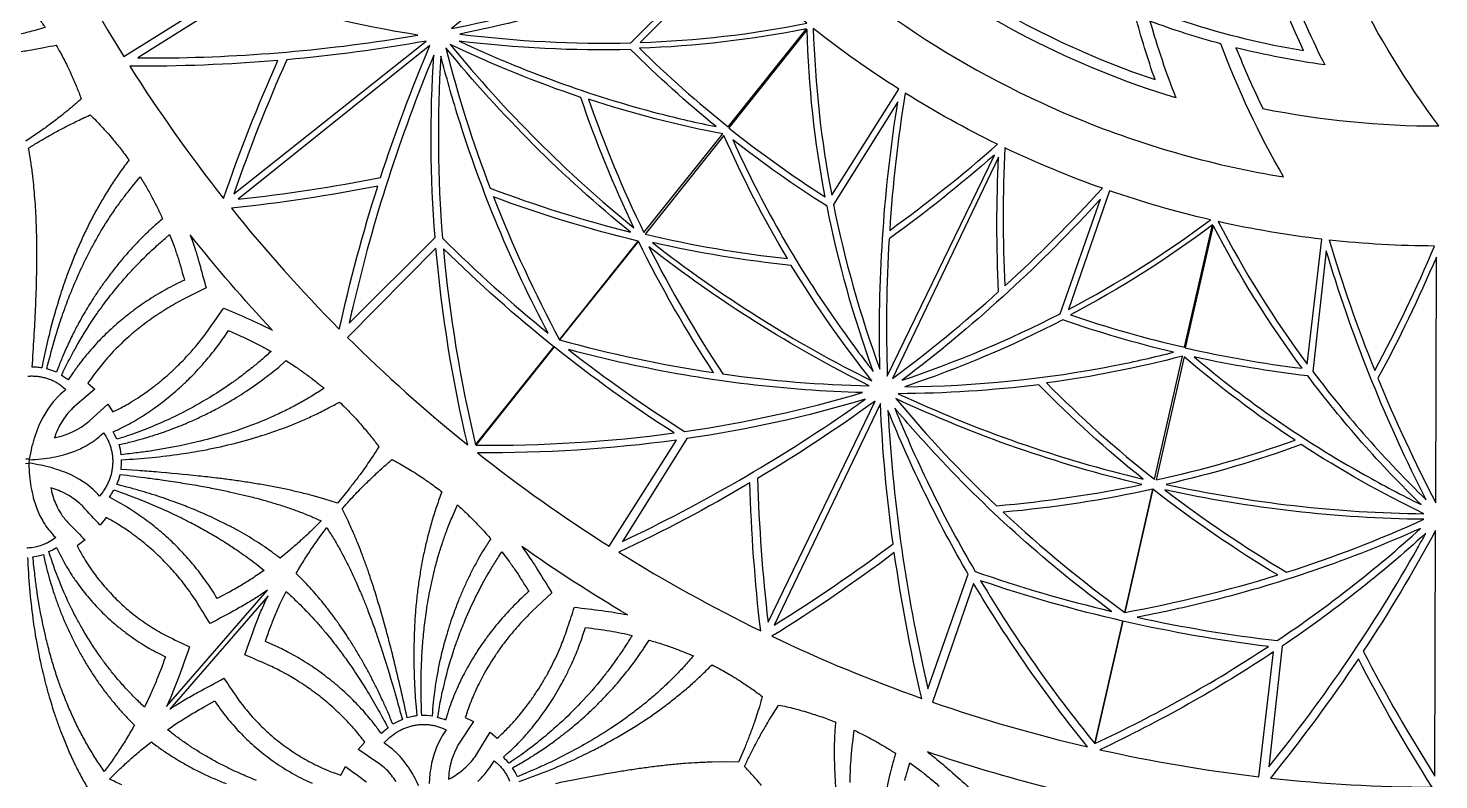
# Model space of a CAD drawing. Extents: x 10 to 990, y 10 to 990.
# Drawn here: x 239.2 to 500, y 215 to 353.9 of the extents above; entities that cross this region are included whole.
import ezdxf

# ---------------------------------------------------------------- set-up
doc = ezdxf.new("R2010")
doc.units = 0

msp = doc.modelspace()

# ---------------------------------------------------------------- linework, layer by layer
for points in [[(462.5, 350.25, 0.018964), (467.48, 339.02, 0.049628), (500, 335.8, -0.046936), (484.39, 361.33, -0.050903), (474.21, 388.93, -0.037525), (470.7, 408.72, -0.044911), (453.07, 391.95, 0.019797), (454.44, 380.74, 0.02392), (464.61, 389.79, 0.050309), (472.49, 361.45, 0.025024), (478.91, 347.09, -0.027231), (462.5, 350.25)], [(454.83, 378.4, 0.024942), (458.11, 363.65, -0.029298), (442.62, 369.58, -0.018964), (432.46, 363.46, 0.074299), (475.01, 349.74, -0.04915), (464.95, 377.78, -0.014146), (463.21, 385.68, -0.019403), (454.83, 378.4)], [(317.5, 353.83, 0.022902), (342.14, 359.8, -0.023311), (352.92, 382.2), (317.5, 353.83)], [(401.9, 380.84, -0.039137), (375.85, 375.32, 0.100933), (434.62, 336.6, 0.05461), (471.3, 326.38, -0.040944), (459.71, 350.97, -0.022555), (446.6, 355.15, 0.023142), (451.38, 340.98, -0.089102), (399.26, 367.75, 0.022702), (413.41, 372.22, -0.023162), (401.9, 380.84)], [(443.9, 356.17, -0.029379), (427.51, 363.62, 0.024865), (441.02, 371.26, -0.019341), (439.83, 382.81, -0.047708), (413.47, 369.85, -0.014917), (404.19, 366.63, 0.074886), (447.54, 344.36, -0.019203), (443.9, 356.17)], [(276.59, 360.93, -0.036375), (242.46, 374.76, 0.026016), (256.88, 348.66), (276.59, 360.93)], [(352.36, 351.23, 0.040636), (383.18, 354.77, -0.026094), (368.71, 367.7), (352.36, 351.23)], [(319.02, 352.79, 0.037811), (350.61, 351.17), (366.5, 367, -0.044323), (320.6, 353.11), (319.02, 352.79)], [(311.28, 352.58, -0.036304), (278.45, 360.33), (259.48, 348.37, 0.041132), (308.18, 352.07, 0.002706), (311.28, 352.58)], [(352.25, 350.16, 0.026078), (368.65, 335.62), (383.12, 353.76, -0.040577), (352.25, 350.16)], [(386.56, 322.69, -0.04055), (383.21, 353.6), (368.74, 335.45, 0.026021), (386.56, 322.69)], [(387.76, 323), (400.19, 342.6, -0.026034), (384.36, 353.83, 0.040612), (387.76, 323)], [(312.81, 351.49, -0.022391), (287.03, 348.03, 0.021975), (277.26, 323.29), (312.81, 351.49)], [(313.49, 350.65), (278.07, 322.28, 0.021984), (304.37, 326.28, -0.022402), (313.49, 350.65)], [(316.46, 350.23, 0.0299), (324.62, 324.32, 0.029918), (350.55, 316.2, -0.050961), (316.46, 350.23)], [(317.26, 350.86, 0.050964), (351.21, 316.98, -0.030312), (341.39, 341.08, -0.030291), (317.26, 350.86)], [(318.92, 351.49, 0.046679), (355.75, 338.13, 0.013762), (366.42, 335.68, -0.025173), (350.58, 349.94, -0.037749), (318.92, 351.49)], [(285.39, 347.89, -0.022561), (258.01, 346.85, 0.02616), (275.34, 322.41, -0.022572), (285.39, 347.89)], [(314.21, 348.91, 0.041135), (299.31, 302.66, 0.002717), (298.55, 299.35), (314.45, 315.18, -0.036292), (314.21, 348.91)], [(315.52, 348.73, 0.036326), (315.82, 315.07, 0.025177), (335.34, 297.5, -0.045743), (318.71, 337.46, -0.012924), (315.52, 348.73)], [(398.48, 316.51, 0.024019), (418.43, 332.42, -0.026187), (401.36, 341.86, 0.024021), (398.48, 316.51)], [(342.82, 340.75, 0.031172), (353.06, 316.09), (367.61, 334.32, -0.031609), (342.82, 340.75)], [(396.68, 290.84, -0.044453), (399.78, 338.95), (400, 340.29), (388.09, 321.28, 0.037824), (396.68, 290.84)], [(241.75, 291.1, 0.011282), (240.76, 291.22), (239.96, 291.25, 0.002159), (240.32, 296.74, 0.002435), (240.59, 302.04, 0.002808), (240.73, 305.66, 0.005629), (240.79, 308.35, 0.005938), (240.82, 313.88, 0.008952), (240.79, 315.71, 0.005255), (240.69, 318.61, 0.009192), (240.58, 320.76, 0.008002), (240.42, 323.01, 0.006034), (240.25, 324.92, 0.001701), (240.02, 327.07, 0.002201), (239.67, 329.54, -0.002076), (239.3, 331.71, -0.007814), (241.08, 332.82, -0.008831), (243.89, 334.45, -0.009578), (245.94, 335.54, -0.004757), (248.04, 336.6, -0.007387), (250.54, 337.77), (250.71, 337.85, -0.005364), (251.8, 336.77, -0.009296), (253.77, 334.64, -0.010958), (254.83, 333.4, -0.002149), (256.26, 331.66, 0.002167), (257.87, 329.53, 0.005695), (256.22, 327.3, 0.005692), (254.76, 325.14, 0.006184), (253.28, 322.76, 0.006552), (252.01, 320.58, 0.006037), (250.77, 318.26, 0.006558), (249.56, 315.8, 0.007012), (248.43, 313.29, 0.007782), (247.34, 310.67, 0.008348), (246.39, 308.18, 0.008915), (245.2, 304.69, 0.018085), (243.07, 297.16, 0.011726), (242.07, 292.69), (241.75, 291.1)], [(379.62, 311.29, -0.031571), (367.85, 334.04), (353.3, 315.8, 0.031138), (379.62, 311.29)], [(395.44, 290.45, -0.037775), (386.9, 320.98, -0.025177), (369.48, 333.25, 0.046732), (388.4, 299.98, 0.013733), (395.44, 290.45)], [(419.77, 306.24, 0.024015), (437.8, 324.3, -0.026175), (419.78, 331.76, 0.024025), (419.77, 306.24)], [(398.04, 289.59), (417.83, 330.43, -0.023311), (398.38, 314.94, 0.022905), (398.04, 289.59)], [(398.99, 289.12, 0.022902), (418.61, 305.19, -0.023311), (418.6, 330.05), (398.99, 289.12)], [(244.45, 290.29), (243.57, 290.65), (242.64, 290.92, -0.006041), (244.03, 296.03, -0.008441), (244.89, 298.87, -0.00876), (246.14, 302.49, -0.010642), (247.36, 305.63, -0.00879), (248.7, 308.72, -0.014688), (250.55, 312.52, -0.008007), (251.64, 314.55, -0.005841), (252.74, 316.47, -0.00645), (254.11, 318.66, -0.006426), (255.51, 320.73, -0.004407), (256.86, 322.59, -0.005873), (258.53, 324.69), (259.95, 326.38, -0.00293), (261.16, 324.35, -0.004064), (262.23, 322.43, -0.002072), (263.18, 320.56, 0.001561), (264.07, 318.66, 0.005908), (262.33, 317.13, 0.005651), (260.9, 315.79, 0.006664), (259.35, 314.23, 0.006383), (257.91, 312.67, 0.006466), (256.51, 311.07, 0.00655), (255.13, 309.37, 0.007633), (253.64, 307.4, 0.007994), (252.47, 305.76, 0.007016), (251.29, 303.99, 0.008257), (249.52, 301.1, 0.012847), (248.61, 299.48, 0.010771), (247.49, 297.32, 0.009043), (246.32, 294.86, 0.01048), (245.58, 293.17, 0.010733), (244.73, 291.01), (244.45, 290.29)], [(303.86, 324.71, -0.022583), (276.78, 320.61, 0.02619), (296.74, 298.26, -0.022577), (303.86, 324.71)], [(431.53, 301.9, 0.040636), (457.76, 318.46, -0.026094), (439.11, 323.84), (431.53, 301.9)], [(325.25, 322.7, 0.030379), (337.46, 296.3), (352, 314.53, -0.030723), (325.25, 322.7)], [(400.81, 288.84, 0.037811), (429.98, 301.1), (437.43, 322.25, -0.044323), (402.09, 289.82), (400.81, 288.84)], [(284.37, 298.04, -0.019669), (269.17, 315.67, -0.013584), (269.64, 314.35, -0.006137), (270.16, 312.81, -0.002967), (270.83, 310.52, 0.004415), (272.13, 305.88), (267.67, 303.65, 0.006959), (266.09, 302.78, 0.008511), (264.61, 301.89, 0.010188), (262.9, 300.79, 0.01204), (261.38, 299.73, 0.012009), (259.98, 298.66, 0.008927), (258.38, 297.37, 0.027621), (254.49, 293.63, 0.008774), (253.26, 292.24, 0.009702), (252.26, 291.02, 0.008285), (251.31, 289.78, 0.008728), (250.26, 288.26), (251.53, 287.15), (247.82, 284.04, 0.024354), (247.21, 283.44), (246.51, 282.67), (245.73, 281.61), (244.98, 280.36, 0.022061), (244.34, 278.97), (244.06, 278.21, 0.010404), (245.01, 278.42, 0.024277), (246.39, 278.86, 0.008476), (247.76, 279.45, 0.038392), (249.39, 280.41, 0.023625), (250.48, 281.27), (253.93, 284.39), (254.86, 282.97, 0.014788), (256.94, 284.03, 0.008323), (258.29, 284.81, 0.009127), (259.94, 285.87, 0.010631), (261.15, 286.7, 0.009551), (262.65, 287.82, 0.011364), (264.18, 289.06, 0.012589), (265.59, 290.29, 0.009536), (267.08, 291.7, 0.01029), (268.1, 292.74, 0.023463), (271.28, 296.41, 0.01293), (272.2, 297.63, 0.01144), (273.2, 299.04, -0.001444), (275.37, 302.17, 0.003056), (280.09, 300.13, -0.002954), (282.24, 299.13, -0.002964), (284.25, 298.11), (284.37, 298.04)], [(246.63, 288.87, 0.015588), (245.86, 289.4), (245.36, 289.72, -0.00836), (246.83, 292.68, -0.009996), (247.9, 294.65, -0.022126), (251.62, 300.66, -0.008248), (252.99, 302.58, -0.008205), (254.97, 305.16, -0.016094), (258.13, 308.84, -0.00843), (259.97, 310.77, -0.015872), (262.8, 313.5, -0.009918), (264.54, 315.04), (265.37, 315.75), (266.19, 313.6, -0.00131), (266.9, 311.51, -0.002936), (267.58, 309.22, 0.001879), (268.1, 307.33, 0.005505), (266.35, 306.47, 0.006907), (264.72, 305.59, 0.007093), (263.19, 304.71, 0.007707), (261.59, 303.71, 0.00891), (260.13, 302.73, 0.007868), (258.74, 301.74, 0.008076), (257.17, 300.52, 0.007483), (256, 299.56, 0.007023), (254.57, 298.29, 0.008211), (253.19, 296.98, 0.007595), (252.06, 295.83, 0.007236), (250.79, 294.42, 0.007051), (249.68, 293.11, 0.00748), (248.57, 291.68, 0.008486), (247.42, 290.06), (246.63, 288.87)], [(431.89, 300.89, 0.026078), (452.98, 294.91), (458.15, 317.53, -0.040577), (431.89, 300.89)], [(474.73, 291.03, -0.04055), (458.3, 317.42), (453.13, 294.8, 0.026021), (474.73, 291.03)], [(475.67, 291.82), (478.37, 314.88, -0.026034), (459.23, 318.13, 0.040612), (475.67, 291.82)], [(314.61, 313.23), (298.25, 296.75, 0.026055), (320.48, 276.88, -0.0364), (314.61, 313.23)], [(315.99, 313.12, 0.036442), (321.94, 276.86), (336.42, 295, -0.026064), (315.99, 313.12)], [(365.93, 290.24, -0.030682), (352.02, 314.52), (337.47, 296.28, 0.030342), (365.93, 290.24)], [(394.72, 287.79, -0.050958), (353.98, 313.47, 0.029902), (367.65, 289.99, 0.029905), (394.72, 287.79)], [(395.19, 288.7, -0.030301), (380.3, 310.05, -0.030296), (354.62, 314.27, 0.050959), (395.19, 288.7)], [(488.15, 290.63, 0.024019), (499.22, 313.62, -0.026187), (479.75, 314.72, 0.024021), (488.15, 290.63)], [(497.67, 266.72, -0.044453), (479.59, 311.42), (479.19, 312.72), (476.72, 290.43, 0.037824), (497.67, 266.72)], [(499.43, 266.19), (499.54, 311.57, -0.023311), (488.74, 289.18, 0.022905), (499.43, 266.19)], [(401.28, 287.63, 0.046679), (440.27, 291.58, 0.013762), (450.94, 294, -0.025173), (430.49, 299.97, -0.037749), (401.28, 287.63)], [(255.61, 277.91, 0.012397), (255.27, 278.69), (254.96, 279.29, 0.006674), (256.83, 280.2, 0.007487), (258.34, 281, 0.007545), (259.91, 281.92, 0.007942), (261.58, 283.01, 0.00767), (262.91, 283.93, 0.006978), (264.42, 285.08, 0.007301), (265.83, 286.22, 0.00783), (267.19, 287.41, 0.008185), (268.64, 288.77, 0.007629), (269.72, 289.84, 0.00747), (271.14, 291.38, 0.009213), (272.25, 292.65, 0.013693), (274.35, 295.27, 0.007131), (275.43, 296.78), (276.25, 297.99, -0.002462), (278.42, 297.05, -0.003421), (280.41, 296.12, -0.004), (282.36, 295.13, 0.00149), (284.14, 294.16, -0.005849), (282.28, 292.52, -0.007119), (280.68, 291.2, -0.008052), (278.4, 289.44, -0.010726), (276.64, 288.16, -0.022211), (271.47, 284.87, -0.019739), (266.69, 282.3, -0.010891), (263.03, 280.63, -0.011413), (259.21, 279.12, -0.00806), (255.79, 277.97), (255.61, 277.91)], [(358.64, 279.09, -0.026013), (336.44, 294.99), (321.96, 276.84, 0.036413), (358.64, 279.09)], [(256.44, 275.07), (256.29, 276.01), (256.06, 276.93, 0.006487), (258.51, 277.51, 0.006033), (260.57, 278.07, 0.007926), (263.17, 278.88, 0.009944), (265.38, 279.65, 0.01011), (267.29, 280.39, 0.008723), (269.25, 281.22, 0.008714), (271.45, 282.23, 0.009651), (273.77, 283.4, 0.011811), (275.54, 284.36, 0.00961), (277.79, 285.69, 0.01243), (279.45, 286.75, 0.017012), (283, 289.24, 0.012575), (284.45, 290.37, 0.011773), (285.88, 291.56), (286.9, 292.44, -0.003069), (288.86, 291.16, -0.003162), (290.64, 289.9, -0.003684), (292.37, 288.59, 0.001912), (293.93, 287.34, -0.003751), (291.74, 285.95, -0.005156), (289.51, 284.65, -0.005656), (287.3, 283.48, -0.006355), (284.97, 282.37, -0.005556), (282.77, 281.4, -0.007159), (280, 280.31, -0.007503), (278.01, 279.59, -0.007235), (275.45, 278.77, -0.014763), (270.44, 277.42, -0.02071), (262.07, 275.78, -0.009163), (259.5, 275.44, -0.002264), (256.44, 275.07)], [(393.47, 286.53, -0.045841), (351.3, 291.57, -0.012844), (339.12, 294.49, 0.025194), (360.58, 279.36, 0.036349), (393.47, 286.53)], [(427.48, 288.32, 0.031172), (447.41, 270.55), (452.61, 293.29, -0.031609), (427.48, 288.32)], [(473.42, 277.75, -0.031571), (452.95, 293.13), (447.75, 270.4, 0.031138), (473.42, 277.75)], [(496.72, 265.84, -0.037775), (475.77, 289.63, -0.025177), (454.75, 293.13, 0.046732), (486.23, 271.37, 0.013733), (496.72, 265.84)], [(400.07, 286.34, 0.050964), (445.35, 270.54, -0.030312), (426.05, 288, -0.030291), (400.07, 286.34)], [(256.39, 272.34, 0.01132), (256.48, 273.33), (256.5, 274.13, 0.011081), (262.12, 274.55, 0.010933), (267.44, 275.2, 0.008787), (271.45, 275.87, 0.008188), (274.06, 276.39, 0.013135), (279.58, 277.75, 0.01632), (285.16, 279.52, 0.006818), (287.73, 280.49, 0.006322), (290.06, 281.45, 0.006093), (292.35, 282.49, 0.006314), (294.75, 283.7, 0.001173), (296.77, 284.79, -0.006954), (297.93, 283.67, -0.00787), (299.83, 281.69, -0.01056), (300.91, 280.46, -0.002567), (302.46, 278.6, -0.00922), (303.86, 276.8), (304.05, 276.54, -0.006797), (302.99, 274.88, -0.0092), (301.06, 272.08, -0.009245), (299.67, 270.21, -0.005319), (298.35, 268.5), (296.41, 266.14), (294.06, 266.88), (291.73, 267.53, 0.002069), (289.18, 268.16, 0.002167), (286.87, 268.68, 0.002526), (284.32, 269.19, 0.00297), (281.74, 269.65, 0.003298), (279.12, 270.07, 0.003607), (276.48, 270.44, 0.003765), (274.01, 270.76, 0.003417), (270.68, 271.13, 0.006671), (262.81, 271.87, 0.004045), (259.52, 272.12), (256.39, 272.34)], [(393.94, 285.3, -0.036304), (360.99, 278.04), (349.09, 259.03, 0.041132), (391.36, 283.49, 0.002706), (393.94, 285.3)], [(395.79, 284.98, -0.022391), (374.06, 270.67, 0.021975), (375.99, 244.14), (395.79, 284.98)], [(396.76, 284.51), (377.15, 243.59, 0.021984), (399.11, 258.6, -0.022402), (396.76, 284.51)], [(399.62, 285.43, 0.0299), (418.22, 265.63, 0.029918), (445.1, 269.56, -0.050961), (399.62, 285.43)], [(398.17, 283.26, 0.041135), (404.81, 235.12, 0.002717), (405.56, 231.82), (413.01, 252.97, -0.036292), (398.17, 283.26)], [(399.42, 283.67, 0.036326), (414.3, 253.47, 0.025177), (439.51, 246.11, -0.045743), (407.18, 274.9, -0.012924), (399.42, 283.67)], [(239.46, 274.13, 0.001539), (241.7, 274.29, 0.001346), (243.78, 274.58, 0.006778), (245.78, 275.03, 0.015564), (247.28, 275.51, 0.022764), (247.99, 275.8, 0.009602), (249.16, 276.31, 0.025025), (250.71, 277.19, 0.021214), (251.47, 277.72, 0.021886), (252.67, 278.69), (253.14, 279.12), (253.58, 278.46), (253.96, 277.77, -0.012983), (254.29, 276.97, -0.016563), (254.53, 276.24, -0.012436), (254.7, 275.47, -0.016938), (254.81, 274.71, -0.014496), (254.85, 273.95, -0.014488), (254.83, 273.16, -0.014986), (254.74, 272.39, -0.014973), (254.6, 271.63, -0.012659), (254.38, 270.86, -0.015178), (254.1, 270.12, -0.014557), (253.76, 269.39, -0.013279), (253.35, 268.7, -0.014329), (252.88, 268.01), (252.41, 267.43, 0.029241), (251.23, 268.63), (250.07, 269.6), (248.69, 270.51), (247.17, 271.32, 0.019633), (245.39, 272.05, -0.001355), (243.64, 272.61, -0.001608), (241.61, 273.11, -0.001705), (239.41, 273.52), (239.46, 274.13)], [(359.05, 277.76, -0.036375), (322.3, 275.42, 0.026016), (346.62, 258.16), (359.05, 277.76)], [(497.25, 264.15, -0.030301), (474.57, 276.92, -0.030296), (449.6, 269.58, 0.050959), (497.25, 264.15)], [(311.06, 226.81, 0.011282), (310.09, 226.64), (309.3, 226.44, 0.002159), (308.1, 231.81, 0.002435), (306.87, 236.97, 0.002808), (305.98, 240.49, 0.005629), (305.28, 243.09, 0.005938), (303.75, 248.4, 0.008952), (303.21, 250.15, 0.005255), (302.3, 252.9, 0.009192), (301.59, 254.93, 0.008002), (300.8, 257.05, 0.006034), (300.1, 258.83, 0.001701), (299.27, 260.83, 0.002201), (298.24, 263.1, -0.002076), (297.28, 265.08, -0.007814), (298.67, 266.65, -0.008831), (300.9, 269, -0.009578), (302.57, 270.62, -0.004757), (304.28, 272.24, -0.007387), (306.35, 274.06), (306.49, 274.18, -0.005364), (307.84, 273.46, -0.009296), (310.33, 271.97, -0.010958), (311.7, 271.08, -0.002149), (313.56, 269.81, 0.002167), (315.71, 268.22, 0.005695), (314.75, 265.61, 0.005692), (313.95, 263.13, 0.006184), (313.21, 260.43, 0.006552), (312.61, 257.99, 0.006037), (312.07, 255.4, 0.006558), (311.6, 252.7, 0.007012), (311.22, 249.98, 0.007782), (310.91, 247.15, 0.008348), (310.71, 244.5, 0.008915), (310.55, 240.81, 0.018085), (310.62, 232.99, 0.011726), (310.92, 228.42), (311.06, 226.81)], [(255.62, 269.55), (255.97, 270.47), (256.22, 271.43, 0.002063), (261.43, 270.76, -0.003999), (264.23, 270.37, -0.003468), (267.77, 269.83, -0.006448), (271.19, 269.26, -0.004057), (274.13, 268.69, -0.006238), (276.67, 268.16, -0.008244), (278.83, 267.67, -0.008315), (281.06, 267.12, -0.006451), (282.73, 266.68, -0.002806), (284.91, 266.04, -0.002493), (287.13, 265.32, -0.001875), (289.23, 264.58, -0.002331), (291.45, 263.69, 0.001854), (293.39, 262.85, -0.00395), (291.42, 260.89, -0.004753), (289.53, 259.13, -0.005059), (287.6, 257.45), (285.78, 255.96, 0.003893), (284.12, 257.2, 0.004908), (282.55, 258.29, 0.004539), (280.9, 259.35, 0.003597), (279.2, 260.37, 0.003512), (277.45, 261.35, 0.003568), (275.62, 262.31, 0.004298), (273.6, 263.29, 0.004828), (271.76, 264.13, 0.00349), (269.9, 264.93, 0.004494), (267.21, 265.98, 0.009873), (265.62, 266.57, 0.005287), (263.66, 267.24, 0.007992), (259.67, 268.48, 0.003407), (257.47, 269.08, -0.001533), (255.62, 269.55)], [(264.8, 228.54), (283.45, 250.02, -0.012311), (282.02, 249.06, -0.006417), (280.09, 247.84, -0.005765), (277.71, 246.47, -0.002683), (272.85, 243.88, -0.00163), (270.26, 248.06, 0.005786), (269.32, 249.44, 0.005803), (268.38, 250.73, 0.007084), (267.33, 252.07, 0.008271), (266.3, 253.3, 0.006576), (265.28, 254.42, 0.006365), (264.09, 255.65, 0.007496), (263, 256.71, 0.007155), (261.73, 257.85, 0.007189), (260.48, 258.9, 0.007472), (259.28, 259.84, 0.006956), (257.89, 260.85, 0.00669), (256.62, 261.7, 0.003965), (255.33, 262.52, 0.004459), (253.83, 263.37), (253.66, 263.46), (252.54, 262.04, -0.003391), (249.31, 265.53, 0.022335), (248.77, 266.04), (247.92, 266.75), (246.83, 267.47), (245.57, 268.14, 0.020945), (244.15, 268.72), (243.4, 268.95, 0.010231), (243.62, 267.99, 0.025551), (244.05, 266.62, 0.009265), (244.65, 265.27, 0.033955), (245.53, 263.8, 0.039862), (246.93, 262.18, 0.002897), (249.75, 259.31), (248.28, 258.24, 0.014724), (249.35, 256.26, 0.006253), (250.17, 254.93, 0.008427), (251.22, 253.39, 0.006312), (252.1, 252.21, 0.008789), (253.29, 250.77, 0.009532), (254.42, 249.52, 0.00836), (255.51, 248.38, 0.009867), (256.88, 247.1, 0.010027), (257.98, 246.14, 0.009631), (259.44, 245, 0.010572), (260.71, 244.08, 0.010202), (262.17, 243.12, 0.009592), (263.41, 242.37, 0.008567), (264.83, 241.6, 0.003535), (269.07, 239.54, 0.001576), (267.07, 234, -0.001485), (266.11, 231.54, -0.003421), (265.03, 229.03), (264.8, 228.54)], [(372.64, 269.84, -0.022561), (348.43, 257.03, 0.02616), (374.64, 242.52, -0.022572), (372.64, 269.84)], [(419.48, 264.44, 0.030379), (441.94, 245.94), (447.13, 268.68, -0.030723), (419.48, 264.44)], [(470.22, 252.84, -0.030682), (447.15, 268.68), (441.96, 245.94, 0.030342), (470.22, 252.84)], [(254.23, 267.19, 0.014748), (254.75, 268.03), (255.06, 268.57, -0.004333), (258.1, 267.47, -0.007985), (260.05, 266.71, -0.012709), (265.81, 264.23, -0.007178), (267.43, 263.45, -0.007046), (269.29, 262.51, -0.010368), (271.93, 261.09, -0.006735), (274.2, 259.76, -0.010462), (275.72, 258.82, -0.007798), (277.67, 257.54, -0.010404), (279.05, 256.58, -0.009466), (280.6, 255.45, -0.010764), (282.11, 254.28), (282.84, 253.7, -0.005448), (280.57, 252.15, -0.003996), (278.5, 250.86, -0.005754), (276.13, 249.53), (274.17, 248.5, 0.002948), (273.22, 250.03, 0.005403), (272.21, 251.52, 0.005343), (271.2, 252.9, 0.005072), (270.15, 254.25, 0.005705), (269.05, 255.56, 0.00541), (267.9, 256.85, 0.006033), (266.63, 258.16, 0.006774), (265.46, 259.3, 0.004867), (264.17, 260.46, 0.004865), (262.84, 261.58, 0.003307), (261.55, 262.6, 0.004458), (260.06, 263.67, 0.005738), (258.62, 264.65, 0.003298), (257.21, 265.54, 0.005696), (255.53, 266.49), (254.23, 267.19)], [(497.22, 263.13, -0.050958), (449.37, 268.58, 0.029902), (471.87, 253.36, 0.029905), (497.22, 263.13)], [(313.89, 226.78), (312.93, 226.88), (311.97, 226.88, -0.006041), (311.86, 232.18, -0.008441), (311.89, 235.14, -0.00876), (312.07, 238.97, -0.010642), (312.36, 242.32, -0.00879), (312.77, 245.67, -0.014688), (313.47, 249.83, -0.008007), (313.95, 252.09, -0.005841), (314.46, 254.24, -0.00645), (315.16, 256.74, -0.006426), (315.92, 259.11, -0.004407), (316.69, 261.28, -0.005873), (317.7, 263.76), (318.59, 265.78, -0.00293), (320.32, 264.18, -0.004064), (321.88, 262.64, -0.002072), (323.33, 261.11, 0.001561), (324.72, 259.54, 0.005908), (323.48, 257.58, 0.005651), (322.49, 255.89, 0.006664), (321.44, 253.96, 0.006383), (320.49, 252.06, 0.006466), (319.6, 250.12, 0.00655), (318.76, 248.11, 0.007633), (317.88, 245.8, 0.007994), (317.22, 243.88, 0.007016), (316.59, 241.86, 0.008257), (315.7, 238.58, 0.012847), (315.29, 236.78, 0.010771), (314.82, 234.39, 0.009043), (314.39, 231.7, 0.01048), (314.16, 229.87, 0.010733), (313.95, 227.56), (313.89, 226.78)], [(308.4, 226.13), (307.51, 225.74), (306.64, 225.26, 0.002963), (305.69, 227.55, 0.003454), (304.83, 229.46, 0.003922), (303.77, 231.69, 0.00529), (302.84, 233.55, 0.004786), (301.87, 235.38, 0.004159), (300.81, 237.26, 0.004761), (299.68, 239.18, 0.005523), (298.5, 241.05, 0.004314), (297.5, 242.58, 0.003994), (296.26, 244.36, 0.004657), (295.1, 245.94, 0.00479), (293.79, 247.6, 0.005365), (292.53, 249.12, 0.005062), (291.29, 250.52, 0.002571), (290.03, 251.85, -0.001503), (288.75, 253.11, -0.004824), (290.16, 255.46, -0.00473), (291.55, 257.61, -0.004779), (293.01, 259.7), (294.41, 261.59, -0.001428), (295.68, 259.58, -0.002861), (296.87, 257.51, -0.003199), (297.96, 255.46, -0.002504), (298.99, 253.37, -0.003041), (299.98, 251.22, -0.003314), (301.01, 248.78, -0.003368), (301.81, 246.83, -0.002937), (302.72, 244.4, -0.003785), (303.6, 241.94, -0.004723), (304.4, 239.55, -0.008505), (306.8, 231.82, -0.006168), (307.52, 229.26, 0.002583), (308.4, 226.13)], [(496.64, 261.45, -0.045841), (456.46, 247.69, -0.012844), (444.22, 245.03, 0.025194), (470.12, 240.72, 0.036349), (496.64, 261.45)], [(499.4, 261.06, -0.022391), (486.03, 238.74, 0.021975), (499.29, 215.68), (499.4, 261.06)], [(497.59, 260.54, -0.036304), (471.06, 239.71), (468.59, 217.42, 0.041132), (496.06, 257.79, 0.002706), (497.59, 260.54)], [(240.09, 256.19), (241.07, 256.37), (242.03, 256.64, 0.006887), (242.61, 254.13, 0.00639), (243.18, 252, 0.007628), (243.97, 249.51, 0.008197), (244.69, 247.42, 0.008055), (245.49, 245.35, 0.007534), (246.41, 243.21, 0.006855), (247.4, 241.12, 0.006797), (248.46, 239.07, 0.006392), (249.53, 237.15, 0.006441), (250.78, 235.1, 0.006989), (251.97, 233.3, 0.007297), (253.35, 231.4, 0.007473), (254.71, 229.66, 0.007664), (256.06, 228.05, 0.007518), (257.52, 226.47, 0.001404), (258.87, 225.11, -0.002097), (257.54, 222.82, -0.004133), (256.12, 220.57, -0.002636), (254.74, 218.53), (253.29, 216.55, -0.004947), (251.72, 218.86, -0.004391), (250.33, 221.14, -0.004623), (249.02, 223.5, -0.006018), (247.79, 225.98, -0.006414), (246.69, 228.42, -0.00698), (245.58, 231.19, -0.006397), (244.76, 233.4, -0.007053), (243.88, 236.13, -0.007778), (243.1, 238.88, -0.008689), (242.41, 241.64, -0.02126), (240.81, 250.14, -0.010207), (240.48, 252.72, -0.002678), (240.09, 256.19)], [(243.04, 257.15, 0.013378), (243.85, 257.53), (244.47, 257.89, 0.007728), (245.42, 256, 0.008648), (246.26, 254.49, 0.005743), (247.16, 253.01, 0.008218), (248.31, 251.34, 0.008697), (249.34, 249.95, 0.008592), (250.56, 248.47, 0.009228), (251.79, 247.1, 0.007899), (252.99, 245.86, 0.008272), (254.39, 244.54, 0.00597), (255.61, 243.47, 0.007743), (257.2, 242.22, 0.008209), (258.58, 241.21, 0.008734), (260.17, 240.16, 0.006068), (261.54, 239.33, 0.008019), (263.19, 238.43), (264.61, 237.73, -0.002926), (263.68, 235.21, -0.003688), (262.73, 232.87, -0.002009), (261.76, 230.65), (260.7, 228.44, -0.007247), (258.93, 230.15, -0.007978), (257.44, 231.71, -0.008741), (255.81, 233.55, -0.00889), (254.64, 234.96, -0.007244), (253.33, 236.67, -0.007934), (252.07, 238.41, -0.009134), (250.67, 240.54, -0.010346), (249.25, 242.89, -0.010812), (248.16, 244.85, -0.011888), (247.24, 246.65, -0.0125), (245.83, 249.66, -0.011727), (244.33, 253.38, -0.008979), (243.17, 256.77), (243.04, 257.15)], [(316.38, 226.04, 0.015588), (315.49, 226.34), (314.92, 226.49, -0.00836), (315.49, 229.75, -0.009996), (315.97, 231.94, -0.022126), (317.84, 238.75, -0.008248), (318.62, 240.99, -0.008205), (319.79, 244.02, -0.016094), (321.78, 248.44, -0.00843), (323, 250.81, -0.015872), (324.95, 254.23, -0.009918), (326.19, 256.2), (326.79, 257.11), (328.17, 255.28, -0.00131), (329.45, 253.47, -0.002936), (330.74, 251.46, 0.001879), (331.77, 249.8, 0.005505), (330.34, 248.49, 0.006907), (329.02, 247.18, 0.007093), (327.8, 245.9, 0.007707), (326.55, 244.49, 0.00891), (325.42, 243.14, 0.007868), (324.37, 241.8, 0.008076), (323.21, 240.18, 0.007483), (322.35, 238.93, 0.007023), (321.34, 237.32, 0.008211), (320.39, 235.67, 0.007595), (319.63, 234.25, 0.007236), (318.8, 232.54, 0.007051), (318.11, 230.97, 0.00748), (317.44, 229.29, 0.008486), (316.8, 227.4), (316.38, 226.04)], [(350, 245.48, -0.019669), (330.45, 258.11, -0.013584), (331.27, 256.97, -0.006137), (332.2, 255.64, -0.002967), (333.5, 253.63, 0.004415), (336.05, 249.54), (332.4, 246.15, 0.006959), (331.13, 244.87, 0.008511), (329.95, 243.6, 0.010188), (328.63, 242.06, 0.01204), (327.47, 240.62, 0.012009), (326.42, 239.2, 0.008927), (325.26, 237.5, 0.027621), (322.57, 232.82, 0.008774), (321.78, 231.14, 0.009702), (321.17, 229.69, 0.008285), (320.61, 228.23, 0.008728), (320.03, 226.48), (321.57, 225.77), (318.87, 221.74, 0.024354), (318.46, 220.99), (318.01, 220.06), (317.55, 218.82), (317.19, 217.41, 0.022061), (316.97, 215.89), (316.92, 215.09, 0.010404), (317.77, 215.56, 0.024277), (318.97, 216.37, 0.008476), (320.11, 217.31, 0.038392), (321.41, 218.7, 0.023625), (322.21, 219.83), (324.64, 223.8), (325.94, 222.69, 0.014788), (327.63, 224.3, 0.008323), (328.7, 225.43, 0.009127), (329.99, 226.91, 0.010631), (330.92, 228.05, 0.009551), (332.04, 229.54, 0.011364), (333.16, 231.17, 0.012589), (334.16, 232.74, 0.009536), (335.2, 234.52, 0.01029), (335.88, 235.81, 0.023463), (337.9, 240.22, 0.01293), (338.44, 241.64, 0.01144), (339.01, 243.29, -0.001444), (340.21, 246.9, 0.003056), (345.31, 246.27, -0.002954), (347.65, 245.91, -0.002964), (349.87, 245.51), (350, 245.48)], [(399.34, 256.97, -0.022583), (376.72, 241.52, 0.02619), (404.4, 230.05, -0.022577), (399.34, 256.97)], [(414, 251.28), (406.42, 229.35, 0.026055), (435.07, 221.08, -0.0364), (414, 251.28)], [(415.3, 251.79, 0.036442), (436.39, 221.7), (441.57, 244.33, -0.026064), (415.3, 251.79)], [(305.76, 224.56, 0.012138), (305.06, 224.01), (304.52, 223.54, 0.005001), (303.3, 225.16, 0.006212), (302.26, 226.46, 0.003557), (301.18, 227.72, 0.005543), (299.86, 229.13, 0.006624), (298.69, 230.3, 0.004788), (297.42, 231.48, 0.004878), (296.11, 232.62, 0.005705), (294.76, 233.71, 0.006078), (293.3, 234.81, 0.003916), (292.05, 235.71, 0.005686), (290.43, 236.75, 0.006082), (289.04, 237.6, 0.006358), (287.46, 238.48, 0.003909), (286.1, 239.19, 0.005476), (284.47, 239.96), (283.07, 240.56, -0.005367), (283.96, 243.08, -0.005693), (284.88, 245.41, -0.005725), (285.89, 247.71), (286.91, 249.81, -0.004277), (288.54, 248.28, -0.004129), (289.87, 246.97, -0.004992), (291.42, 245.35, -0.006475), (292.62, 244.05, -0.00563), (293.96, 242.49, -0.005587), (295.16, 241.03, -0.005989), (296.54, 239.25, -0.007015), (298.11, 237.12, -0.014148), (300.19, 234.07, -0.007347), (301.97, 231.27, -0.006808), (303.99, 227.83, -0.003685), (305.67, 224.72), (305.76, 224.56)], [(328.08, 218.05, 0.012397), (327.54, 218.7), (327.07, 219.19, 0.006674), (328.61, 220.6, 0.007487), (329.83, 221.79, 0.007545), (331.07, 223.11, 0.007942), (332.37, 224.63, 0.00767), (333.39, 225.89, 0.006978), (334.51, 227.42, 0.007301), (335.54, 228.91, 0.00783), (336.51, 230.43, 0.008185), (337.52, 232.15, 0.007629), (338.25, 233.47, 0.00747), (339.19, 235.35, 0.009213), (339.9, 236.89, 0.013693), (341.17, 239.99, 0.007131), (341.78, 241.74), (342.22, 243.13, -0.002462), (344.57, 242.85, -0.003421), (346.74, 242.52, -0.004), (348.9, 242.12, 0.00149), (350.88, 241.68, -0.005849), (349.55, 239.59, -0.007119), (348.39, 237.86, -0.008052), (346.7, 235.53, -0.010726), (345.37, 233.81, -0.022211), (341.34, 229.2, -0.019739), (337.47, 225.39, -0.010891), (334.44, 222.76, -0.011413), (331.19, 220.23, -0.00806), (328.24, 218.16), (328.08, 218.05)], [(468.49, 239.63, -0.026013), (441.59, 244.32), (436.42, 221.69, 0.036413), (468.49, 239.63)], [(329.67, 215.56), (329.27, 216.42), (328.78, 217.24, 0.006487), (330.97, 218.48, 0.006033), (332.79, 219.6, 0.007926), (335.06, 221.12, 0.009944), (336.96, 222.48, 0.01011), (338.58, 223.72, 0.008723), (340.24, 225.07, 0.008714), (342.06, 226.66, 0.009651), (343.96, 228.44, 0.011811), (345.38, 229.86, 0.00961), (347.17, 231.77, 0.01243), (348.46, 233.25, 0.017012), (351.17, 236.64, 0.012575), (352.24, 238.14, 0.011773), (353.28, 239.68), (354.01, 240.81, -0.003069), (356.25, 240.13, -0.003162), (358.32, 239.43, -0.003684), (360.34, 238.66, 0.001912), (362.19, 237.89, -0.003751), (360.48, 235.94, -0.005156), (358.7, 234.07, -0.005656), (356.91, 232.33, -0.006355), (355, 230.6, -0.005556), (353.16, 229.06, -0.007159), (350.8, 227.23, -0.007503), (349.1, 225.98, -0.007235), (346.87, 224.47, -0.014763), (342.45, 221.76, -0.02071), (334.88, 217.83, -0.009163), (332.51, 216.78, -0.002264), (329.67, 215.56)], [(469.44, 238.62, -0.036375), (437.34, 220.56, 0.026016), (466.74, 215.56), (469.44, 238.62)], [(485.12, 237.37, -0.022561), (468.86, 215.32, 0.02616), (498.78, 213.63, -0.022572), (485.12, 237.37)]]:
    msp.add_lwpolyline(points, format="xyb", close=True)
for points in [[(238.57, 359.1, -0.003162), (239.93, 357.39, -0.003684), (241.22, 355.65, 0.001912), (242.36, 354.01, -0.003751), (239.87, 353.29, -0.005156), (237.36, 352.68, -0.005656)], [(236.99, 349.45, 0.006093), (239.48, 349.8, 0.006314), (242.13, 350.28, 0.001173), (244.37, 350.76, -0.006954), (245.17, 349.36, -0.00787), (246.43, 346.92, -0.01056), (247.12, 345.44, -0.002567), (248.09, 343.23, -0.00922), (248.92, 341.1), (249.03, 340.8, -0.006797), (247.54, 339.5, -0.0092), (244.9, 337.36, -0.009245), (243.05, 335.96, -0.005319), (241.3, 334.69), (238.77, 332.97)], [(239.18, 289.58, -0.014355), (239.95, 289.61, -0.014405), (240.74, 289.57, -0.015174), (241.51, 289.47, -0.015506), (242.25, 289.31, -0.01308), (242.99, 289.08, -0.015858), (243.71, 288.8, -0.01581), (244.4, 288.45, -0.013455), (245.05, 288.04, -0.015389), (245.68, 287.56), (246.21, 287.09, 0.028166), (244.91, 285.95), (243.85, 284.81), (242.83, 283.46), (241.91, 281.95, 0.02144), (241.08, 280.18), (240.43, 278.44, 0.001492), (239.86, 276.43, 0.001633), (239.4, 274.22), (238.78, 274.26)], [(238.72, 273.48), (239.34, 273.44), (239.34, 273.44, 0.001692), (239.46, 271.2, 0.001578), (239.73, 269.12, 0.00721), (240.17, 267.1, 0.016133), (240.61, 265.68, 0.028005), (240.89, 264.96), (241.4, 263.79, 0.01668), (242.08, 262.55, 0.03597), (242.98, 261.26, 0.026215), (243.93, 260.15), (244.31, 259.76), (243.63, 259.27), (242.91, 258.85, -0.013576), (242.08, 258.47), (241.41, 258.22, -0.01292), (240.53, 257.99), (239.84, 257.87, -0.014506), (238.95, 257.8, -0.01563)], [(239.12, 256.1, 0.010894), (239.47, 250.35, 0.010947), (240.09, 244.76, 0.008711), (240.68, 240.9, 0.009795), (241.18, 238.22, 0.014543), (242.51, 232.48, 0.01213), (243.11, 230.33, 0.009439), (244.05, 227.31, 0.011203), (244.78, 225.18, 0.007523), (245.66, 222.88, 0.005406), (246.67, 220.44, 0.004566), (247.81, 217.95, 0.005879), (249.15, 215.34, 0.001977), (250.43, 213.06, -0.00597)], [(307.25, 214.69, 0.007317), (306.36, 215.87, 0.03906), (305.07, 217.22, 0.024226), (303.99, 218.05, -0.0034), (300.23, 220.62), (301.47, 221.95, 0.009813), (300.17, 223.6, 0.003804), (299.12, 224.82, 0.005909), (297.87, 226.15, 0.007353), (296.79, 227.23, 0.006837), (295.53, 228.4, 0.007508), (294.3, 229.47, 0.006454), (293.11, 230.43, 0.006508), (291.74, 231.46, 0.004709), (290.58, 232.28, 0.006933), (288.99, 233.31, 0.00849), (287.69, 234.1, 0.008178), (286.2, 234.92, 0.008034), (284.95, 235.57, 0.006278), (283.52, 236.25, -0.003516), (279.27, 238.1, -0.00419), (281.24, 243.62, -0.005629), (282.26, 246.15, -0.005368), (283.33, 248.54), (283.57, 249.02), (265.39, 228.08, -0.008968), (266.8, 228.96, -0.007036), (268.12, 229.77, -0.003449), (270.54, 231.13, 0.002665), (275.41, 233.76, 0.005626), (278.24, 229.61, 0.008121), (279.29, 228.24, 0.007943), (280.35, 226.98, 0.009382), (281.54, 225.68, 0.010236), (282.72, 224.51, 0.008606), (283.88, 223.45, 0.009666), (285.32, 222.24, 0.009738), (286.49, 221.34, 0.009397), (287.94, 220.32, 0.009423), (289.37, 219.41, 0.009505), (290.73, 218.61, 0.009298), (292.3, 217.79, 0.008749), (293.74, 217.11, 0.00622), (295.19, 216.5, 0.006975), (296.86, 215.9), (297.05, 215.84), (297.89, 217.44, 0.003495), (301.79, 214.61, 0.023156)], [(330, 214.68, 0.011081), (335.27, 216.66, 0.010933), (340.19, 218.78, 0.008787), (343.85, 220.56, 0.008188), (346.2, 221.8, 0.013135), (351.12, 224.65, 0.01632), (355.98, 227.93, 0.006818), (358.17, 229.58, 0.006322), (360.14, 231.16, 0.006093), (362.04, 232.8, 0.006314), (364.01, 234.63, 0.001173), (365.64, 236.25, -0.006954), (367.06, 235.5, -0.00787), (369.44, 234.13, -0.01056), (370.82, 233.26, -0.002567), (372.84, 231.92, -0.00922), (374.68, 230.58), (374.94, 230.39, -0.006797), (374.39, 228.49, -0.0092), (373.33, 225.26, -0.009245), (372.52, 223.08, -0.005319), (371.74, 221.06), (370.54, 218.25), (368.08, 218.31), (365.66, 218.28, 0.002069), (363.04, 218.16, 0.002167), (360.67, 218.01, 0.002526), (358.08, 217.78, 0.00297), (355.47, 217.49, 0.003298), (352.84, 217.15, 0.003607), (350.21, 216.77, 0.003765), (347.74, 216.37, 0.003417), (344.45, 215.79, 0.006671), (336.69, 214.28, 0.004045)], [(281.46, 214.88, -0.009347), (278.8, 215.98, -0.012086), (276.72, 216.93, -0.014767), (273.66, 218.49, -0.008546), (271.68, 219.63, -0.008385), (270.02, 220.64, -0.00696), (268.22, 221.84, -0.007679), (266.45, 223.11, -0.001427), (264.97, 224.25, -0.00188), (267.19, 225.75, -0.002088), (269.36, 227.11, -0.00349), (271.74, 228.48), (273.71, 229.56, 0.005659), (274.78, 228.01, 0.007605), (275.93, 226.51, 0.007902), (277.09, 225.13, 0.007255), (278.32, 223.79, 0.007923), (279.59, 222.51, 0.007769), (280.94, 221.27, 0.007983), (282.41, 220.03, 0.00599), (283.7, 219.03, 0.006984), (285.29, 217.91, 0.008563), (286.92, 216.87, 0.005847), (288.33, 216.03, 0.006695), (290.05, 215.13, 0.008206), (291.71, 214.35, 0.005708)], [(374.78, 213.97, 0.002201), (373.15, 215.86, -0.002076), (371.67, 217.48, -0.007814), (372.57, 219.38, -0.008831), (374.05, 222.26, -0.009578), (375.19, 224.29, -0.004757), (376.38, 226.32, -0.007387), (377.85, 228.65), (377.95, 228.81, -0.005364), (379.45, 228.5, -0.009296), (382.26, 227.77, -0.010958), (383.82, 227.3, -0.002149), (385.97, 226.61, 0.002167), (388.47, 225.68, 0.005695), (388.29, 222.91, 0.005692), (388.22, 220.31, 0.006184), (388.27, 217.51, 0.006552), (388.38, 214.99, 0.006037), (388.59, 212.36, 0.006558)], [(311.44, 213.86, 0.00395), (310.54, 215.68, 0.013962), (309.74, 217.01, 0.022357), (309.3, 217.63, 0.008395), (308.55, 218.62, 0.024908), (307.38, 219.9, 0.018664), (306.78, 220.45, 0.018338), (305.6, 221.38), (305.02, 221.77, -0.013227), (305.65, 222.45, -0.014171), (306.26, 223.01, -0.013457), (306.91, 223.5, -0.015303), (307.59, 223.94, -0.012509), (308.3, 224.31, -0.016089), (309.02, 224.62, -0.014355), (309.75, 224.87, -0.014405), (310.53, 225.05, -0.015174), (311.29, 225.17, -0.015506), (312.05, 225.23, -0.01308), (312.83, 225.22, -0.015858), (313.59, 225.15, -0.01581), (314.35, 225.01, -0.013455), (315.09, 224.79, -0.015389), (315.83, 224.51), (316.47, 224.21, 0.028166), (315.55, 222.75), (314.85, 221.36), (314.26, 219.78), (313.8, 218.07, 0.02144), (313.5, 216.14), (313.37, 214.29, 0.001492)], [(256.52, 214.05, -0.00183), (254.26, 215.13, -0.003888), (256.25, 217.08, -0.002586), (258.1, 218.78, -0.002473), (260.06, 220.45), (261.99, 221.99, 0.006451), (263.88, 220.61, 0.007121), (265.67, 219.41, 0.006916), (267.56, 218.26, 0.006573), (269.5, 217.18, 0.006394), (271.5, 216.16, 0.006448), (273.59, 215.21, 0.00672), (275.8, 214.3, 0.006174)], [(391.19, 214.52, -0.006426), (391.24, 217.01, -0.004407), (391.37, 219.3, -0.005873), (391.64, 221.97), (391.93, 224.16, -0.00293), (394.04, 223.11, -0.004064), (395.97, 222.07, -0.002072), (397.79, 221.01, 0.001561), (399.57, 219.9, 0.005908), (398.93, 217.66, 0.005651), (398.45, 215.77, 0.006664), (397.99, 213.62, 0.006383)], [(427.79, 213.53, -0.019669), (405.47, 220.14, -0.013584), (406.57, 219.28, -0.006137), (407.84, 218.26, -0.002967), (409.65, 216.7, 0.004415), (413.26, 213.5)], [(322.34, 214.7, 0.025025), (323.58, 215.98, 0.021214), (324.16, 216.7, 0.021886), (325.04, 217.98), (325.36, 218.52), (325.97, 218.01), (326.53, 217.45, -0.012983), (327.08, 216.78, -0.016563), (327.52, 216.14, -0.012436), (327.89, 215.46, -0.016938), (328.21, 214.76, -0.014496)], [(401.28, 214.87, -0.009918), (401.92, 217.11), (402.23, 218.15), (404.08, 216.78, -0.00131), (405.81, 215.4, -0.002936), (407.62, 213.84, 0.001879)]]:
    msp.add_lwpolyline(points, format="xyb")

doc.saveas('drawing.dxf')
